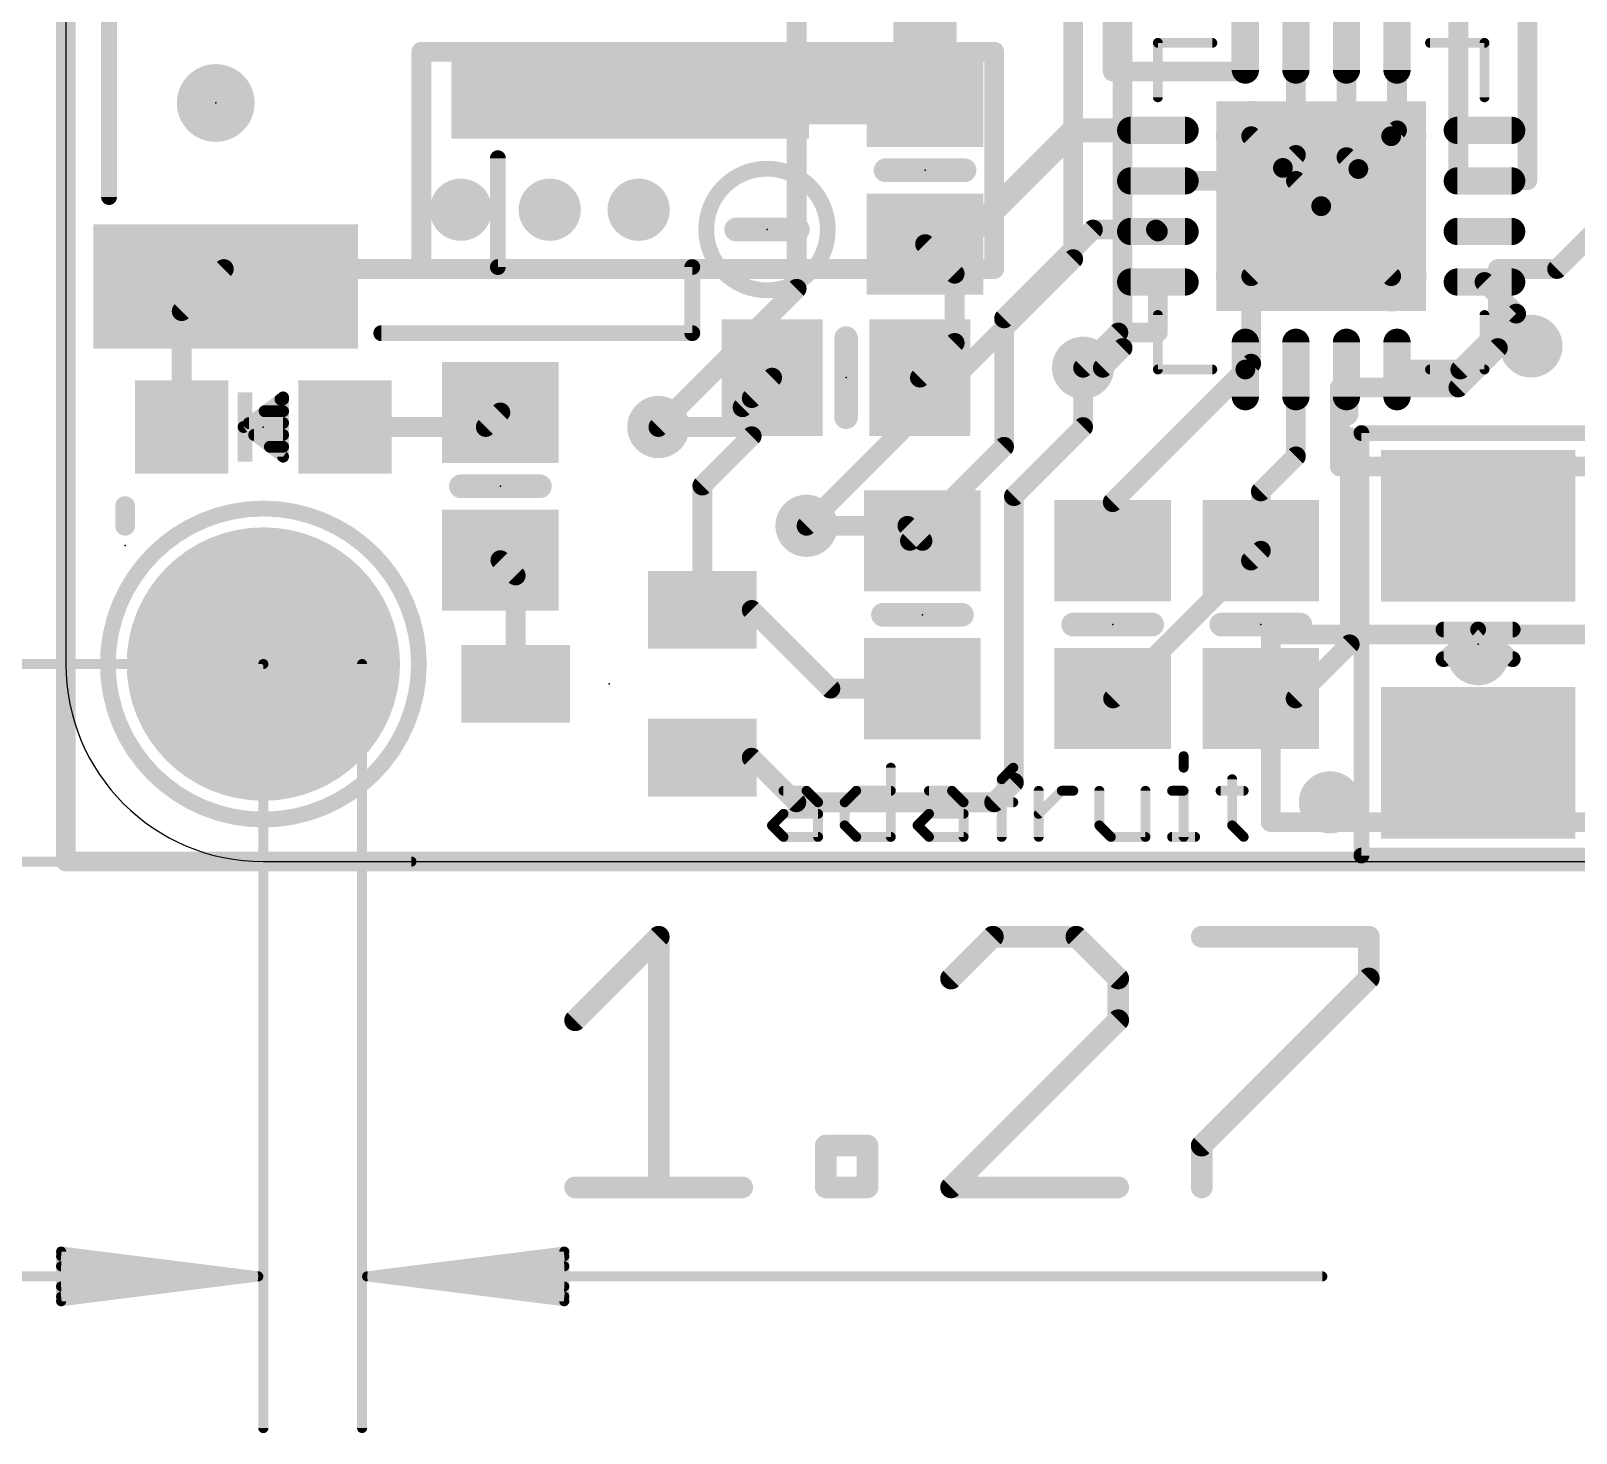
# Model space of a CAD drawing. Extents: x -12.8 to 36.1, y -7.3 to 38.5.
# Drawn here: x -0.45 to 19.42, y -7.35 to 10.68 of the extents above; entities that cross this region are included whole.
import ezdxf

# ---------------------------------------------------------------- set-up
doc = ezdxf.new("R2010")
doc.units = 0
for name, color, linetype in [('1', 12, 'CONTINUOUS'), ('16', 132, 'CONTINUOUS'), ('17', 110, 'CONTINUOUS'), ('18', 110, 'CONTINUOUS'), ('20', 53, 'CONTINUOUS'), ('21', 40, 'CONTINUOUS'), ('23', 53, 'CONTINUOUS'), ('24', 53, 'CONTINUOUS'), ('47', 253, 'CONTINUOUS')]:
    doc.layers.add(name, color=color, linetype=linetype)

# ---------------------------------------------------------------- blocks, each defined once
blk = doc.blocks.new('RECT')
blk.add_solid([(-0.5, -0.5), (0.5, -0.5), (-0.5, 0.5), (0.5, 0.5)])
blk = doc.blocks.new('PIE')
at = {"const_width": 0.5}
blk.add_lwpolyline([(0, -0.25, 1), (0, 0.25, 1), (0, -0.25)], format="xyb", dxfattribs=at)
blk = doc.blocks.new('ROUNDP')
at = {"const_width": 0.5}
blk.add_lwpolyline([(0, -0.25, 1), (0, 0.25, 1), (0, -0.25)], format="xyb", dxfattribs=at)
blk = doc.blocks.new('RECT168000X56000R100')
at = {"const_width": 0.175}
blk.add_lwpolyline([(0.4375, 0), (0.4375, 0, 0.4142), (0.35, 0.0875), (-0.35, 0.0875, 0.4142), (-0.4375, 0), (-0.4375, 0, 0.4142), (-0.35, -0.0875), (0.35, -0.0875, 0.4142)], format="xyb", close=True, dxfattribs=at)
blk.add_solid([(-0.3754, -0.0254), (0.3754, -0.0254), (-0.3754, 0.0254), (0.3754, 0.0254)])
blk = doc.blocks.new('ROUNDV')
at = {"const_width": 0.5}
blk.add_lwpolyline([(0, -0.25, 1), (0, 0.25, 1), (0, -0.25)], format="xyb", dxfattribs=at)

msp = doc.modelspace()

# ---------------------------------------------------------------- linework, layer by layer
at = {"layer": '1'}
for points, const_width in [([(15.113, 16.51), (15.113, 10.16)], 0.254), ([(18.796, 8.763), (18.796, 16.002)], 0.254), ([(17.907, 11.684), (17.907, 8.763)], 0.254), ([(13.462, 10.16), (13.462, 11.43)], 0.254), ([(11.049, 11.115), (11.049, 9.84)], 0.8128), ([(4.572, 10.414), (11.938, 10.414)], 0.254), ([(4.572, 7.62), (4.572, 10.414)], 0.254), ([(11.938, 10.414), (11.938, 7.62)], 0.254), ([(15.818, 10.528), (15.818, 9.087)], 0.254), ([(16.468, 10.528), (16.468, 9.059)], 0.254), ([(17.118, 10.528), (17.118, 9.403)], 0.254), ([(10.462, 9.888), (8.702, 9.888)], 0.8128), ([(15.113, 10.16), (13.462, 10.16)], 0.254), ([(12.959, 9.403), (11.496, 7.94)], 0.3048), ([(14.043, 9.403), (12.959, 9.403)], 0.3048), ([(15.243, 9.328), (15.651, 8.92)], 0.254), ([(16.621, 8.906), (17.043, 9.328)], 0.254), ([(17.118, 9.403), (17.043, 9.328)], 0.254), ([(15.818, 9.087), (15.651, 8.92)], 0.254), ([(16.468, 9.059), (16.621, 8.906)], 0.254), ([(15.651, 8.92), (16.143, 8.428)], 0.254), ([(16.143, 8.428), (16.621, 8.906)], 0.254), ([(14.043, 8.753), (15.818, 8.753)], 0.254), ([(15.818, 8.753), (16.143, 8.428)], 0.254), ([(17.907, 8.763), (18.796, 8.763)], 0.254), ([(15.243, 7.528), (16.143, 8.428)], 0.254), ([(16.143, 8.428), (17.043, 7.528)], 0.254), ([(12.065, 6.985), (13.208, 8.128)], 0.254), ([(13.208, 8.128), (14.018, 8.128)], 0.254), ([(14.018, 8.128), (14.043, 8.103)], 0.254), ([(19.685, 8.128), (19.177, 7.62)], 0.254), ([(11.496, 7.94), (11.049, 7.94)], 0.3048), ([(11.43, 7.559), (11.049, 7.94)], 0.254), ([(1.49, 7.078), (2.032, 7.62)], 0.254), ([(2.032, 7.62), (4.826, 7.62)], 0.254), ([(11.938, 7.62), (4.572, 7.62)], 0.254), ([(11.43, 7.559), (11.43, 6.67)], 0.254), ([(14.043, 6.804), (14.043, 7.453)], 0.254), ([(15.243, 6.403), (15.243, 7.528)], 0.254), ([(18.243, 7.453), (18.65, 7.046)], 0.254), ([(19.177, 7.62), (18.415, 7.62)], 0.254), ([(18.415, 7.62), (18.415, 6.604)], 0.254), ([(1.49, 5.588), (1.49, 7.078)], 0.254), ([(17.932, 6.328), (18.65, 7.046)], 0.254), ([(12.065, 6.985), (12.065, 5.334)], 0.254), ([(11.43, 6.67), (10.983, 6.223)], 0.254), ([(13.535, 6.804), (13.081, 6.35)], 0.254), ([(14.043, 6.804), (13.535, 6.804)], 0.254), ([(18.415, 6.604), (17.907, 6.096)], 0.254), ([(13.081, 6.35), (13.081, 5.588)], 0.254), ([(15.168, 6.328), (13.462, 4.622)], 0.254), ([(15.168, 6.328), (15.243, 6.403)], 0.254), ([(15.818, 6.328), (15.818, 5.211)], 0.254), ([(16.468, 6.328), (16.468, 5.757)], 0.3048), ([(17.118, 6.328), (17.932, 6.328)], 0.254), ([(8.702, 5.842), (9.083, 6.223)], 0.254), ([(8.82, 5.96), (9.083, 6.223)], 0.254), ([(16.383, 6.096), (16.383, 5.08)], 0.254), ([(17.907, 6.096), (16.383, 6.096)], 0.254), ([(8.702, 5.588), (8.702, 5.842)], 0.254), ([(8.82, 5.47), (8.82, 5.96)], 0.254), ([(5.4, 5.588), (5.588, 5.776)], 0.254), ([(1.49, 5.588), (1.49, 5.3)], 0.254), ([(3.59, 5.588), (5.4, 5.588)], 0.254), ([(8.702, 5.588), (7.62, 5.588)], 0.254), ([(8.82, 5.47), (8.185, 4.835)], 0.254), ([(13.081, 5.588), (12.192, 4.699)], 0.254), ([(16.51, 5.461), (16.51, 2.794)], 0.254), ([(12.065, 5.334), (10.855, 4.124)], 0.254), ([(15.818, 5.211), (15.367, 4.76)], 0.254), ([(16.383, 5.08), (19.939, 5.08)], 0.254), ([(8.185, 4.835), (8.185, 3.236)], 0.254), ([(12.192, 4.699), (12.192, 1.016)], 0.254), ([(15.367, 4.76), (15.367, 3.998)], 0.254), ([(13.462, 4.622), (13.462, 3.998)], 0.254), ([(9.525, 4.318), (10.822, 4.318)], 0.254), ([(10.822, 4.318), (11.016, 4.124)], 0.254), ([(10.855, 4.124), (11.016, 4.124)], 0.254), ([(5.588, 3.876), (5.785, 3.679)], 0.254), ([(13.467, 2.098), (15.367, 3.998)], 0.254), ([(15.367, 3.998), (15.24, 3.871)], 0.254), ([(5.785, 3.679), (5.785, 2.286)], 0.254), ([(8.82, 3.236), (8.185, 3.236)], 0.254), ([(9.832, 2.224), (8.82, 3.236)], 0.254), ([(15.494, 2.921), (15.494, 0.508)], 0.254), ([(19.939, 2.921), (15.494, 2.921)], 0.254), ([(16.51, 2.794), (15.814, 2.098)], 0.254), ([(11.016, 2.224), (9.832, 2.224)], 0.254), ([(13.462, 2.098), (13.467, 2.098)], 0.254), ([(15.814, 2.098), (15.367, 2.098)], 0.254), ([(8.82, 1.336), (8.185, 1.336)], 0.254), ([(9.394, 0.762), (8.82, 1.336)], 0.254), ([(12.192, 1.016), (11.938, 0.762)], 0.254), ([(11.938, 0.762), (9.394, 0.762)], 0.254), ([(15.494, 0.508), (20.955, 0.508)], 0.254)]:
    msp.add_lwpolyline(points, dxfattribs=dict(at, const_width=const_width))
for points, const_width in [([(4.572, 10.4775, 1), (4.572, 10.3505)], 0.127), ([(4.6355, 10.414, 1), (4.5085, 10.414)], 0.127), ([(12.0015, 10.414, 1), (11.8745, 10.414)], 0.127), ([(11.938, 10.3505, 1), (11.938, 10.4775)], 0.127), ([(15.8815, 10.528, 1), (15.7545, 10.528)], 0.127), ([(16.5315, 10.528, 1), (16.4045, 10.528)], 0.127), ([(17.1815, 10.528, 1), (17.0545, 10.528)], 0.127), ([(8.702, 10.0912, 1), (8.702, 9.6848)], 0.4064), ([(10.462, 9.6848, 1), (10.462, 10.0912)], 0.4064), ([(13.462, 10.2235, 1), (13.462, 10.0965)], 0.127), ([(13.3985, 10.16, 1), (13.5255, 10.16)], 0.127), ([(15.0495, 10.16, 1), (15.1765, 10.16)], 0.127), ([(15.113, 10.0965, 1), (15.113, 10.2235)], 0.127), ([(10.8458, 9.84, 1), (11.2522, 9.84)], 0.4064), ([(12.959, 9.4792, 1), (12.959, 9.3268)], 0.1524), ([(13.0129, 9.3491, 1), (12.9051, 9.4569)], 0.1524), ([(14.043, 9.3268, 1), (14.043, 9.4792)], 0.1524), ([(15.2879, 9.3729, 1), (15.1981, 9.2831)], 0.127), ([(16.9981, 9.3729, 1), (17.0879, 9.2831)], 0.127), ([(17.0879, 9.2831, 1), (16.9981, 9.3729)], 0.127), ([(17.0545, 9.403, 1), (17.1815, 9.403)], 0.127), ([(17.1629, 9.3581, 1), (17.0731, 9.4479)], 0.127), ([(15.7545, 9.087, 1), (15.8815, 9.087)], 0.127), ([(15.8629, 9.0421, 1), (15.7731, 9.1319)], 0.127), ([(16.5129, 9.1039, 1), (16.4231, 9.0141)], 0.127), ([(15.6959, 8.9649, 1), (15.6061, 8.8751)], 0.127), ([(15.6061, 8.9649, 1), (15.6959, 8.8751)], 0.127), ([(15.6061, 8.8751, 1), (15.6959, 8.9649)], 0.127), ([(16.4045, 9.059, 1), (16.5315, 9.059)], 0.127), ([(16.5761, 8.9509, 1), (16.6659, 8.8611)], 0.127), ([(16.6659, 8.8611, 1), (16.5761, 8.9509)], 0.127), ([(16.5761, 8.8611, 1), (16.6659, 8.9509)], 0.127), ([(14.043, 8.8165, 1), (14.043, 8.6895)], 0.127), ([(15.8629, 8.7979, 1), (15.7731, 8.7081)], 0.127), ([(15.818, 8.6895, 1), (15.818, 8.8165)], 0.127), ([(17.907, 8.8265, 1), (17.907, 8.6995)], 0.127), ([(17.8435, 8.763, 1), (17.9705, 8.763)], 0.127), ([(18.7325, 8.763, 1), (18.8595, 8.763)], 0.127), ([(18.796, 8.6995, 1), (18.796, 8.8265)], 0.127), ([(16.1879, 8.4729, 1), (16.0981, 8.3831)], 0.127), ([(16.1879, 8.3831, 1), (16.0981, 8.4729)], 0.127), ([(16.0981, 8.4729, 1), (16.1879, 8.3831)], 0.127), ([(16.0981, 8.3831, 1), (16.1879, 8.4729)], 0.127), ([(16.0981, 8.3831, 1), (16.1879, 8.4729)], 0.127), ([(13.208, 8.1915, 1), (13.208, 8.0645)], 0.127), ([(13.2529, 8.0831, 1), (13.1631, 8.1729)], 0.127), ([(14.0629, 8.1729, 1), (13.9731, 8.0831)], 0.127), ([(13.9981, 8.0581, 1), (14.0879, 8.1479)], 0.127), ([(14.018, 8.0645, 1), (14.018, 8.1915)], 0.127), ([(11.049, 8.0162, 1), (11.049, 7.8638)], 0.1524), ([(11.0939, 7.9849, 1), (11.0041, 7.8951)], 0.127), ([(11.4421, 7.9939, 1), (11.5499, 7.8861)], 0.1524), ([(11.496, 7.8638, 1), (11.496, 8.0162)], 0.1524), ([(2.032, 7.6835, 1), (2.032, 7.5565)], 0.127), ([(2.0769, 7.5751, 1), (1.9871, 7.6649)], 0.127), ([(4.572, 7.6835, 1), (4.572, 7.5565)], 0.127), ([(4.5085, 7.62, 1), (4.6355, 7.62)], 0.127), ([(4.826, 7.5565, 1), (4.826, 7.6835)], 0.127), ([(11.4935, 7.559, 1), (11.3665, 7.559)], 0.127), ([(11.3851, 7.5141, 1), (11.4749, 7.6039)], 0.127), ([(11.8745, 7.62, 1), (12.0015, 7.62)], 0.127), ([(11.938, 7.5565, 1), (11.938, 7.6835)], 0.127), ([(14.1065, 7.453, 1), (13.9795, 7.453)], 0.127), ([(15.3065, 7.528, 1), (15.1795, 7.528)], 0.127), ([(15.1981, 7.5729, 1), (15.2879, 7.4831)], 0.127), ([(16.9981, 7.4831, 1), (17.0879, 7.5729)], 0.127), ([(18.2879, 7.4979, 1), (18.1981, 7.4081)], 0.127), ([(18.415, 7.6835, 1), (18.415, 7.5565)], 0.127), ([(18.4785, 7.62, 1), (18.3515, 7.62)], 0.127), ([(19.1321, 7.6649, 1), (19.2219, 7.5751)], 0.127), ([(19.177, 7.5565, 1), (19.177, 7.6835)], 0.127), ([(1.5535, 7.078, 1), (1.4265, 7.078)], 0.127), ([(1.4451, 7.1229, 1), (1.5349, 7.0331)], 0.127), ([(18.6949, 7.0011, 1), (18.6051, 7.0909)], 0.127), ([(18.6051, 7.0011, 1), (18.6949, 7.0909)], 0.127), ([(12.1285, 6.985, 1), (12.0015, 6.985)], 0.127), ([(12.0201, 7.0299, 1), (12.1099, 6.9401)], 0.127), ([(11.4749, 6.6251, 1), (11.3851, 6.7149)], 0.127), ([(13.535, 6.8675, 1), (13.535, 6.7405)], 0.127), ([(13.5799, 6.7591, 1), (13.4901, 6.8489)], 0.127), ([(13.9795, 6.804, 1), (14.1065, 6.804)], 0.127), ([(14.043, 6.7405, 1), (14.043, 6.8675)], 0.127), ([(11.3665, 6.67, 1), (11.4935, 6.67)], 0.127), ([(18.3515, 6.604, 1), (18.4785, 6.604)], 0.127), ([(18.4599, 6.5591, 1), (18.3701, 6.6489)], 0.127), ([(13.1445, 6.35, 1), (13.0175, 6.35)], 0.127), ([(13.0361, 6.3949, 1), (13.1259, 6.3051)], 0.127), ([(15.1231, 6.3729, 1), (15.2129, 6.2831)], 0.127), ([(15.2129, 6.2831, 1), (15.1231, 6.3729)], 0.127), ([(15.1795, 6.403, 1), (15.3065, 6.403)], 0.127), ([(15.2879, 6.3581, 1), (15.1981, 6.4479)], 0.127), ([(15.8815, 6.328, 1), (15.7545, 6.328)], 0.127), ([(16.5442, 6.328, 1), (16.3918, 6.328)], 0.1524), ([(17.118, 6.3915, 1), (17.118, 6.2645)], 0.127), ([(17.8871, 6.3729, 1), (17.9769, 6.2831)], 0.127), ([(17.932, 6.2645, 1), (17.932, 6.3915)], 0.127), ([(9.1279, 6.1781, 1), (9.0381, 6.2679)], 0.127), ([(9.1279, 6.1781, 1), (9.0381, 6.2679)], 0.127), ([(10.9381, 6.2679, 1), (11.0279, 6.1781)], 0.127), ([(16.4465, 6.096, 1), (16.3195, 6.096)], 0.127), ([(16.383, 6.1595, 1), (16.383, 6.0325)], 0.127), ([(17.8621, 6.1409, 1), (17.9519, 6.0511)], 0.127), ([(17.907, 6.0325, 1), (17.907, 6.1595)], 0.127), ([(8.7655, 5.842, 1), (8.6385, 5.842)], 0.127), ([(8.8835, 5.96, 1), (8.7565, 5.96)], 0.127), ([(8.7751, 6.0049, 1), (8.8649, 5.9151)], 0.127), ([(5.6329, 5.7311, 1), (5.5431, 5.8209)], 0.127), ([(8.6571, 5.8869, 1), (8.7469, 5.7971)], 0.127), ([(16.3918, 5.757, 1), (16.5442, 5.757)], 0.1524), ([(1.5535, 5.588, 1), (1.4265, 5.588)], 0.127), ([(1.4265, 5.588, 1), (1.5535, 5.588)], 0.127), ([(3.59, 5.6515, 1), (3.59, 5.5245)], 0.127), ([(5.3551, 5.6329, 1), (5.4449, 5.5431)], 0.127), ([(5.4, 5.5245, 1), (5.4, 5.6515)], 0.127), ([(7.62, 5.6515, 1), (7.62, 5.5245)], 0.127), ([(8.6385, 5.588, 1), (8.7655, 5.588)], 0.127), ([(8.702, 5.5245, 1), (8.702, 5.6515)], 0.127), ([(8.8649, 5.4251, 1), (8.7751, 5.5149)], 0.127), ([(13.0175, 5.588, 1), (13.1445, 5.588)], 0.127), ([(13.1259, 5.5431, 1), (13.0361, 5.6329)], 0.127), ([(16.5735, 5.461, 1), (16.4465, 5.461)], 0.127), ([(8.7565, 5.47, 1), (8.8835, 5.47)], 0.127), ([(12.0015, 5.334, 1), (12.1285, 5.334)], 0.127), ([(12.1099, 5.2891, 1), (12.0201, 5.3789)], 0.127), ([(1.4265, 5.3, 1), (1.5535, 5.3)], 0.127), ([(15.7545, 5.211, 1), (15.8815, 5.211)], 0.127), ([(15.8629, 5.1661, 1), (15.7731, 5.2559)], 0.127), ([(16.383, 5.1435, 1), (16.383, 5.0165)], 0.127), ([(16.3195, 5.08, 1), (16.4465, 5.08)], 0.127), ([(8.2485, 4.835, 1), (8.1215, 4.835)], 0.127), ([(8.1401, 4.8799, 1), (8.2299, 4.7901)], 0.127), ([(12.2555, 4.699, 1), (12.1285, 4.699)], 0.127), ([(12.1471, 4.7439, 1), (12.2369, 4.6541)], 0.127), ([(15.4305, 4.76, 1), (15.3035, 4.76)], 0.127), ([(15.3221, 4.8049, 1), (15.4119, 4.7151)], 0.127), ([(13.5255, 4.622, 1), (13.3985, 4.622)], 0.127), ([(13.4171, 4.6669, 1), (13.5069, 4.5771)], 0.127), ([(9.525, 4.3815, 1), (9.525, 4.2545)], 0.127), ([(10.8669, 4.3629, 1), (10.7771, 4.2731)], 0.127), ([(10.822, 4.2545, 1), (10.822, 4.3815)], 0.127), ([(10.855, 4.1875, 1), (10.855, 4.0605)], 0.127), ([(10.8101, 4.1689, 1), (10.8999, 4.0791)], 0.127), ([(10.9711, 4.0791, 1), (11.0609, 4.1689)], 0.127), ([(11.016, 4.0605, 1), (11.016, 4.1875)], 0.127), ([(5.6329, 3.9209, 1), (5.5431, 3.8311)], 0.127), ([(13.3985, 3.998, 1), (13.5255, 3.998)], 0.127), ([(15.1951, 3.9159, 1), (15.2849, 3.8261)], 0.127), ([(15.3035, 3.998, 1), (15.4305, 3.998)], 0.127), ([(15.4119, 3.9531, 1), (15.3221, 4.0429)], 0.127), ([(15.4119, 3.9531, 1), (15.3221, 4.0429)], 0.127), ([(5.8485, 3.679, 1), (5.7215, 3.679)], 0.127), ([(5.7401, 3.6341, 1), (5.8299, 3.7239)], 0.127), ([(8.185, 3.2995, 1), (8.185, 3.1725)], 0.127), ([(8.1215, 3.236, 1), (8.2485, 3.236)], 0.127), ([(8.8649, 3.2809, 1), (8.7751, 3.1911)], 0.127), ([(8.82, 3.1725, 1), (8.82, 3.2995)], 0.127), ([(15.5575, 2.921, 1), (15.4305, 2.921)], 0.127), ([(15.494, 2.9845, 1), (15.494, 2.8575)], 0.127), ([(16.4465, 2.794, 1), (16.5735, 2.794)], 0.127), ([(16.5549, 2.7491, 1), (16.4651, 2.8389)], 0.127), ([(5.7215, 2.286, 1), (5.8485, 2.286)], 0.127), ([(9.832, 2.2875, 1), (9.832, 2.1605)], 0.127), ([(9.7871, 2.1791, 1), (9.8769, 2.2689)], 0.127), ([(11.016, 2.1605, 1), (11.016, 2.2875)], 0.127), ([(13.462, 2.1615, 1), (13.462, 2.0345)], 0.127), ([(13.4221, 2.1429, 1), (13.5119, 2.0531)], 0.127), ([(13.467, 2.0345, 1), (13.467, 2.1615)], 0.127), ([(15.367, 2.1615, 1), (15.367, 2.0345)], 0.127), ([(15.7691, 2.1429, 1), (15.8589, 2.0531)], 0.127), ([(15.814, 2.0345, 1), (15.814, 2.1615)], 0.127), ([(8.185, 1.3995, 1), (8.185, 1.2725)], 0.127), ([(8.8649, 1.3809, 1), (8.7751, 1.2911)], 0.127), ([(8.82, 1.2725, 1), (8.82, 1.3995)], 0.127), ([(12.1285, 1.016, 1), (12.2555, 1.016)], 0.127), ([(12.2369, 0.9711, 1), (12.1471, 1.0609)], 0.127), ([(9.394, 0.8255, 1), (9.394, 0.6985)], 0.127), ([(9.3491, 0.7171, 1), (9.4389, 0.8069)], 0.127), ([(11.8931, 0.8069, 1), (11.9829, 0.7171)], 0.127), ([(11.938, 0.6985, 1), (11.938, 0.8255)], 0.127), ([(15.494, 0.5715, 1), (15.494, 0.4445)], 0.127), ([(15.4305, 0.508, 1), (15.5575, 0.508)], 0.127)]:
    msp.add_lwpolyline(points, format="xyb", dxfattribs=dict(at, const_width=const_width))
at = {"layer": '16', "const_width": 0.254}
for points in [[(0, 22.098), (0, 0)], [(12.954, 19.939), (12.954, 7.747)], [(13.589, 18.415), (13.589, 6.604)], [(9.398, 7.366), (9.398, 14.732)], [(12.954, 7.747), (9.525, 4.318)], [(7.62, 5.588), (9.398, 7.366)], [(13.589, 6.604), (13.335, 6.35)], [(13.335, 6.35), (13.081, 6.35)], [(0.762, 4.572), (0.762, 4.318)], [(0, 0), (27.94, 0)]]:
    msp.add_lwpolyline(points, dxfattribs=at)
at = {"layer": '16', "const_width": 0.127}
for points in [[(12.8905, 7.747, 1), (13.0175, 7.747)], [(12.9989, 7.7021, 1), (12.9091, 7.7919)], [(9.3345, 7.366, 1), (9.4615, 7.366)], [(9.4429, 7.3211, 1), (9.3531, 7.4109)], [(13.5255, 6.604, 1), (13.6525, 6.604)], [(13.6339, 6.5591, 1), (13.5441, 6.6489)], [(13.081, 6.4135, 1), (13.081, 6.2865)], [(13.2901, 6.3949, 1), (13.3799, 6.3051)], [(13.335, 6.2865, 1), (13.335, 6.4135)], [(7.5751, 5.6329, 1), (7.6649, 5.5431)], [(0.8255, 4.572, 1), (0.6985, 4.572)], [(0.6985, 4.318, 1), (0.8255, 4.318)], [(9.4801, 4.3629, 1), (9.5699, 4.2731)], [(0, 0.0635, 1), (0, -0.0635)], [(-0.0635, 0, 1), (0.0635, 0)]]:
    msp.add_lwpolyline(points, format="xyb", dxfattribs=at)
at = {"layer": '20'}
for p, q in [((0, 19.05), (0, 2.54)), ((2.54, 0), (25.4, 0))]:
    msp.add_line(p, q, dxfattribs=at)
msp.add_arc((2.54, 2.54), 2.54, 180, 270, dxfattribs=at)
at = {"layer": '21'}
for points, const_width in [([(0.556, 8.545), (0.556, 13.045)], 0.2032), ([(14.043, 9.828), (14.043, 10.528)], 0.127), ([(14.043, 10.528), (14.743, 10.528)], 0.127), ([(18.243, 10.528), (17.543, 10.528)], 0.127), ([(18.243, 9.828), (18.243, 10.528)], 0.127), ([(5.556, 9.045), (5.556, 7.645)], 0.2032), ([(11.557, 8.89), (10.541, 8.89)], 0.3048), ([(9.4138, 8.128), (8.6201, 8.128)], 0.3048), ([(5.556, 7.645), (8.056, 7.645)], 0.2032), ([(8.056, 7.645), (8.056, 6.795)], 0.2032), ([(14.043, 6.328), (14.043, 7.028)], 0.127), ([(18.243, 6.328), (18.243, 7.028)], 0.127), ([(8.056, 6.795), (4.056, 6.795)], 0.2032), ([(10.033, 5.715), (10.033, 6.731)], 0.3048), ([(14.743, 6.328), (14.043, 6.328)], 0.127), ([(17.543, 6.328), (18.243, 6.328)], 0.127), ([(2.794, 5.969), (2.286, 5.588)], 0.1524), ([(2.7601, 5.9436), (2.794, 5.9436)], 0.1524), ([(2.794, 5.207), (2.794, 5.969)], 0.1524), ([(2.5569, 5.7912), (2.794, 5.7912)], 0.1524), ([(2.286, 5.588), (2.794, 5.207)], 0.1524), ([(2.3537, 5.6388), (2.794, 5.6388)], 0.1524), ([(16.661, 0.078), (16.661, 5.51)], 0.2032), ([(19.661, 5.51), (16.661, 5.51)], 0.2032), ([(2.4215, 5.4864), (2.794, 5.4864)], 0.1524), ([(2.6247, 5.334), (2.794, 5.334)], 0.1524), ([(6.096, 4.826), (5.08, 4.826)], 0.3048), ([(10.508, 3.174), (11.524, 3.174)], 0.3048), ([(13.97, 3.048), (12.954, 3.048)], 0.3048), ([(15.875, 3.048), (14.859, 3.048)], 0.3048), ([(18.161, 2.9845), (17.7165, 2.6035)], 0.2032), ([(17.7165, 2.9845), (18.6055, 2.9845)], 0.2032), ([(18.6055, 2.6035), (18.161, 2.9845)], 0.2032), ([(17.7165, 2.6035), (18.6055, 2.6035)], 0.2032), ([(14.3741, 1.3556), (14.3741, 1.2073)], 0.127), ([(10.6092, 1.2073), (10.6092, 0.3175)], 0.127), ([(12.0353, 1.059), (12.1836, 1.2073)], 0.127), ([(12.0353, 0.3175), (12.0353, 1.059)], 0.127), ([(14.9978, 1.059), (14.9978, 0.4658)], 0.127), ([(9.2288, 0.9107), (9.5254, 0.9107)], 0.127), ([(9.5254, 0.9107), (9.6737, 0.7624)], 0.127), ([(9.6737, 0.7624), (9.6737, 0.3175)], 0.127), ([(10.016, 0.7624), (10.1643, 0.9107)], 0.127), ([(10.016, 0.4658), (10.016, 0.7624)], 0.127), ([(10.1643, 0.9107), (10.6092, 0.9107)], 0.127), ([(11.0998, 0.9107), (11.3964, 0.9107)], 0.127), ([(11.3964, 0.9107), (11.5447, 0.7624)], 0.127), ([(11.5447, 0.7624), (11.5447, 0.3175)], 0.127), ([(11.8871, 0.7624), (12.1836, 0.7624)], 0.127), ([(12.5107, 0.3175), (12.5107, 0.9107)], 0.127), ([(12.5107, 0.6141), (12.8073, 0.9107)], 0.127), ([(12.8073, 0.9107), (12.9556, 0.9107)], 0.127), ([(13.2903, 0.9107), (13.2903, 0.4658)], 0.127), ([(13.8835, 0.3175), (13.8835, 0.9107)], 0.127), ([(14.2259, 0.9107), (14.3741, 0.9107)], 0.127), ([(14.3741, 0.9107), (14.3741, 0.3175)], 0.127), ([(14.8495, 0.9107), (15.1461, 0.9107)], 0.127), ([(9.0805, 0.4658), (9.2288, 0.6141)], 0.127), ([(9.2288, 0.6141), (9.6737, 0.6141)], 0.127), ([(10.9515, 0.4658), (11.0998, 0.6141)], 0.127), ([(11.0998, 0.6141), (11.5447, 0.6141)], 0.127), ([(9.2288, 0.3175), (9.0805, 0.4658)], 0.127), ([(10.1643, 0.3175), (10.016, 0.4658)], 0.127), ([(11.0998, 0.3175), (10.9515, 0.4658)], 0.127), ([(13.2903, 0.4658), (13.4386, 0.3175)], 0.127), ([(14.9978, 0.4658), (15.1461, 0.3175)], 0.127), ([(9.6737, 0.3175), (9.2288, 0.3175)], 0.127), ([(10.6092, 0.3175), (10.1643, 0.3175)], 0.127), ([(11.5447, 0.3175), (11.0998, 0.3175)], 0.127), ([(13.4386, 0.3175), (13.8835, 0.3175)], 0.127), ([(14.2259, 0.3175), (14.5224, 0.3175)], 0.127), ([(19.661, 0.078), (16.661, 0.078)], 0.2032)]:
    msp.add_lwpolyline(points, dxfattribs=dict(at, const_width=const_width))
for points, const_width in [([(14.043, 10.5598, 1), (14.043, 10.4962)], 0.0635), ([(14.0748, 10.528, 1), (14.0113, 10.528)], 0.0635), ([(14.743, 10.4962, 1), (14.743, 10.5598)], 0.0635), ([(17.543, 10.5598, 1), (17.543, 10.4962)], 0.0635), ([(18.2748, 10.528, 1), (18.2113, 10.528)], 0.0635), ([(18.243, 10.4962, 1), (18.243, 10.5598)], 0.0635), ([(14.0113, 9.828, 1), (14.0748, 9.828)], 0.0635), ([(18.2113, 9.828, 1), (18.2748, 9.828)], 0.0635), ([(5.6068, 9.045, 1), (5.5052, 9.045)], 0.1016), ([(9.017, 7.3463, 1), (9.017, 8.9097, 1), (9.017, 7.3463)], 0.2032), ([(10.541, 8.9662, 1), (10.541, 8.8138)], 0.1524), ([(11.557, 8.8138, 1), (11.557, 8.9662)], 0.1524), ([(0.5052, 8.545, 1), (0.6068, 8.545)], 0.1016), ([(8.6201, 8.2042, 1), (8.6201, 8.0518)], 0.1524), ([(9.4138, 8.0518, 1), (9.4138, 8.2042)], 0.1524), ([(5.556, 7.6958, 1), (5.556, 7.5942)], 0.1016), ([(5.5052, 7.645, 1), (5.6068, 7.645)], 0.1016), ([(8.1068, 7.645, 1), (8.0052, 7.645)], 0.1016), ([(8.056, 7.5942, 1), (8.056, 7.6958)], 0.1016), ([(14.0748, 7.028, 1), (14.0113, 7.028)], 0.0635), ([(18.2748, 7.028, 1), (18.2113, 7.028)], 0.0635), ([(18.843, 6.428, 1), (18.843, 6.828, 1), (18.843, 6.428)], 0.4064), ([(4.056, 6.8458, 1), (4.056, 6.7442)], 0.1016), ([(8.0052, 6.795, 1), (8.1068, 6.795)], 0.1016), ([(8.056, 6.7442, 1), (8.056, 6.8458)], 0.1016), ([(10.1092, 6.731, 1), (9.9568, 6.731)], 0.1524), ([(14.043, 6.3598, 1), (14.043, 6.2963)], 0.0635), ([(14.0113, 6.328, 1), (14.0748, 6.328)], 0.0635), ([(14.743, 6.2963, 1), (14.743, 6.3598)], 0.0635), ([(17.543, 6.3598, 1), (17.543, 6.2963)], 0.0635), ([(18.2113, 6.328, 1), (18.2748, 6.328)], 0.0635), ([(18.243, 6.2963, 1), (18.243, 6.3598)], 0.0635), ([(2.7601, 5.9817, 1), (2.7601, 5.9055)], 0.0762), ([(2.8321, 5.969, 1), (2.7559, 5.969)], 0.0762), ([(2.8169, 5.9385, 1), (2.7711, 5.9995)], 0.0762), ([(2.794, 5.9055, 1), (2.794, 5.9817)], 0.0762), ([(2.5569, 5.8293, 1), (2.5569, 5.7531)], 0.0762), ([(2.794, 5.7531, 1), (2.794, 5.8293)], 0.0762), ([(9.9568, 5.715, 1), (10.1092, 5.715)], 0.1524), ([(2.3089, 5.6185, 1), (2.2631, 5.5575)], 0.0762), ([(2.2631, 5.6185, 1), (2.3089, 5.5575)], 0.0762), ([(2.3537, 5.6769, 1), (2.3537, 5.6007)], 0.0762), ([(2.794, 5.6007, 1), (2.794, 5.6769)], 0.0762), ([(16.7118, 5.51, 1), (16.6102, 5.51)], 0.1016), ([(16.661, 5.5608, 1), (16.661, 5.4592)], 0.1016), ([(2.4215, 5.5245, 1), (2.4215, 5.4483)], 0.0762), ([(2.6247, 5.3721, 1), (2.6247, 5.2959)], 0.0762), ([(2.794, 5.4483, 1), (2.794, 5.5245)], 0.0762), ([(2.794, 5.2959, 1), (2.794, 5.3721)], 0.0762), ([(2.7559, 5.207, 1), (2.8321, 5.207)], 0.0762), ([(2.7711, 5.1765, 1), (2.8169, 5.2375)], 0.0762), ([(5.08, 4.9022, 1), (5.08, 4.7498)], 0.1524), ([(6.096, 4.7498, 1), (6.096, 4.9022)], 0.1524), ([(2.54, 0.54, 1), (2.54, 4.54, 1), (2.54, 0.54)], 0.2032), ([(10.508, 3.2502, 1), (10.508, 3.0978)], 0.1524), ([(11.524, 3.0978, 1), (11.524, 3.2502)], 0.1524), ([(12.954, 3.1242, 1), (12.954, 2.9718)], 0.1524), ([(13.97, 2.9718, 1), (13.97, 3.1242)], 0.1524), ([(14.859, 3.1242, 1), (14.859, 2.9718)], 0.1524), ([(15.875, 2.9718, 1), (15.875, 3.1242)], 0.1524), ([(17.7165, 3.0353, 1), (17.7165, 2.9337)], 0.1016), ([(18.1941, 3.0231, 1), (18.1279, 2.9459)], 0.1016), ([(18.1941, 2.9459, 1), (18.1279, 3.0231)], 0.1016), ([(18.6055, 2.9337, 1), (18.6055, 3.0353)], 0.1016), ([(17.7165, 2.6543, 1), (17.7165, 2.5527)], 0.1016), ([(17.6834, 2.6421, 1), (17.7496, 2.5649)], 0.1016), ([(18.5724, 2.5649, 1), (18.6386, 2.6421)], 0.1016), ([(18.6055, 2.5527, 1), (18.6055, 2.6543)], 0.1016), ([(14.4059, 1.3556, 1), (14.3424, 1.3556)], 0.0635), ([(10.6409, 1.2073, 1), (10.5774, 1.2073)], 0.0635), ([(12.2061, 1.1848, 1), (12.1612, 1.2297)], 0.0635), ([(14.3424, 1.2073, 1), (14.4059, 1.2073)], 0.0635), ([(12.0671, 1.059, 1), (12.0036, 1.059)], 0.0635), ([(12.0129, 1.0814, 1), (12.0578, 1.0365)], 0.0635), ([(15.0296, 1.059, 1), (14.9661, 1.059)], 0.0635), ([(9.2288, 0.9424, 1), (9.2288, 0.8789)], 0.0635), ([(9.5478, 0.9331, 1), (9.5029, 0.8882)], 0.0635), ([(9.5254, 0.8789, 1), (9.5254, 0.9424)], 0.0635), ([(9.7054, 0.7624, 1), (9.6419, 0.7624)], 0.0635), ([(9.6512, 0.7399, 1), (9.6961, 0.7848)], 0.0635), ([(10.0478, 0.7624, 1), (9.9843, 0.7624)], 0.0635), ([(9.9936, 0.7848, 1), (10.0385, 0.7399)], 0.0635), ([(10.1643, 0.9424, 1), (10.1643, 0.8789)], 0.0635), ([(10.1868, 0.8882, 1), (10.1419, 0.9331)], 0.0635), ([(10.6092, 0.8789, 1), (10.6092, 0.9424)], 0.0635), ([(11.0998, 0.9424, 1), (11.0998, 0.8789)], 0.0635), ([(11.4189, 0.9331, 1), (11.374, 0.8882)], 0.0635), ([(11.3964, 0.8789, 1), (11.3964, 0.9424)], 0.0635), ([(11.5765, 0.7624, 1), (11.513, 0.7624)], 0.0635), ([(11.5223, 0.7399, 1), (11.5672, 0.7848)], 0.0635), ([(11.8871, 0.7941, 1), (11.8871, 0.7306)], 0.0635), ([(12.1836, 0.7306, 1), (12.1836, 0.7941)], 0.0635), ([(12.5425, 0.9107, 1), (12.479, 0.9107)], 0.0635), ([(12.8073, 0.9424, 1), (12.8073, 0.8789)], 0.0635), ([(12.8298, 0.8882, 1), (12.7849, 0.9331)], 0.0635), ([(12.9556, 0.8789, 1), (12.9556, 0.9424)], 0.0635), ([(13.3221, 0.9107, 1), (13.2586, 0.9107)], 0.0635), ([(13.9153, 0.9107, 1), (13.8518, 0.9107)], 0.0635), ([(14.2259, 0.9424, 1), (14.2259, 0.8789)], 0.0635), ([(14.4059, 0.9107, 1), (14.3424, 0.9107)], 0.0635), ([(14.3741, 0.8789, 1), (14.3741, 0.9424)], 0.0635), ([(14.8495, 0.9424, 1), (14.8495, 0.8789)], 0.0635), ([(15.1461, 0.8789, 1), (15.1461, 0.9424)], 0.0635), ([(9.2288, 0.6458, 1), (9.2288, 0.5823)], 0.0635), ([(9.2512, 0.5916, 1), (9.2063, 0.6365)], 0.0635), ([(9.6737, 0.5823, 1), (9.6737, 0.6458)], 0.0635), ([(11.0998, 0.6458, 1), (11.0998, 0.5823)], 0.0635), ([(11.1223, 0.5916, 1), (11.0774, 0.6365)], 0.0635), ([(11.5447, 0.5823, 1), (11.5447, 0.6458)], 0.0635), ([(12.4883, 0.6365, 1), (12.5332, 0.5916)], 0.0635), ([(9.103, 0.4882, 1), (9.058, 0.4433)], 0.0635), ([(9.058, 0.4882, 1), (9.103, 0.4433)], 0.0635), ([(9.9843, 0.4658, 1), (10.0478, 0.4658)], 0.0635), ([(10.0385, 0.4882, 1), (9.9936, 0.4433)], 0.0635), ([(10.974, 0.4882, 1), (10.9291, 0.4433)], 0.0635), ([(10.9291, 0.4882, 1), (10.974, 0.4433)], 0.0635), ([(13.2586, 0.4658, 1), (13.3221, 0.4658)], 0.0635), ([(13.3128, 0.4882, 1), (13.2679, 0.4433)], 0.0635), ([(15.0203, 0.4882, 1), (14.9754, 0.4433)], 0.0635), ([(14.9661, 0.4658, 1), (15.0296, 0.4658)], 0.0635), ([(9.2288, 0.3493, 1), (9.2288, 0.2858)], 0.0635), ([(9.2063, 0.295, 1), (9.2512, 0.34)], 0.0635), ([(9.6419, 0.3175, 1), (9.7054, 0.3175)], 0.0635), ([(9.6737, 0.2858, 1), (9.6737, 0.3493)], 0.0635), ([(10.1643, 0.3493, 1), (10.1643, 0.2858)], 0.0635), ([(10.1419, 0.295, 1), (10.1868, 0.34)], 0.0635), ([(10.5774, 0.3175, 1), (10.6409, 0.3175)], 0.0635), ([(10.6092, 0.2858, 1), (10.6092, 0.3493)], 0.0635), ([(11.0998, 0.3493, 1), (11.0998, 0.2858)], 0.0635), ([(11.0774, 0.295, 1), (11.1223, 0.34)], 0.0635), ([(11.513, 0.3175, 1), (11.5765, 0.3175)], 0.0635), ([(11.5447, 0.2858, 1), (11.5447, 0.3493)], 0.0635), ([(12.0036, 0.3175, 1), (12.0671, 0.3175)], 0.0635), ([(12.479, 0.3175, 1), (12.5425, 0.3175)], 0.0635), ([(13.4386, 0.3493, 1), (13.4386, 0.2858)], 0.0635), ([(13.4162, 0.295, 1), (13.4611, 0.34)], 0.0635), ([(13.8518, 0.3175, 1), (13.9153, 0.3175)], 0.0635), ([(13.8835, 0.2858, 1), (13.8835, 0.3493)], 0.0635), ([(14.2259, 0.3493, 1), (14.2259, 0.2858)], 0.0635), ([(14.3424, 0.3175, 1), (14.4059, 0.3175)], 0.0635), ([(14.5224, 0.2858, 1), (14.5224, 0.3493)], 0.0635), ([(15.1237, 0.295, 1), (15.1686, 0.34)], 0.0635), ([(16.661, 0.1288, 1), (16.661, 0.0272)], 0.1016), ([(16.6102, 0.078, 1), (16.7118, 0.078)], 0.1016)]:
    msp.add_lwpolyline(points, format="xyb", dxfattribs=dict(at, const_width=const_width))
at = {"layer": '23'}
for p in [(1.928, 9.755), (11.049, 8.89), (16.143, 8.428), (9.017, 8.128), (10.033, 6.223), (2.54, 5.588), (5.588, 4.826), (11.016, 3.174), (13.462, 3.048), (15.367, 3.048), (18.161, 2.794), (2.54, 2.54), (6.985, 2.286)]:
    msp.add_point(p, dxfattribs=at)
at = {"layer": '24'}
msp.add_point((0.762, 4.064), dxfattribs=at)
at = {"layer": '47'}
for points, const_width in [([(2.54, 2.54), (-4.236, 2.54)], 0.13), ([(2.54, 2.54), (2.54, -7.284)], 0.13), ([(3.81, 2.54), (3.81, -7.284)], 0.13), ([(4.445, 0), (-10.205, 0)], 0.13), ([(6.5497, -2.0404), (7.6242, -0.9659)], 0.2794), ([(7.6242, -0.9659), (7.6242, -4.1893)], 0.2794), ([(11.9211, -0.9659), (11.3838, -1.5032)], 0.2794), ([(12.9955, -0.9659), (11.9211, -0.9659)], 0.2794), ([(13.5327, -1.5032), (12.9955, -0.9659)], 0.2794), ([(14.6066, -0.9659), (16.7555, -0.9659)], 0.2794), ([(16.7555, -0.9659), (16.7555, -1.5032)], 0.2794), ([(13.5327, -2.0404), (13.5327, -1.5032)], 0.2794), ([(16.7555, -1.5032), (14.6066, -3.6521)], 0.2794), ([(11.3838, -4.1893), (13.5327, -2.0404)], 0.2794), ([(9.7725, -4.1893), (9.7725, -3.6521)], 0.2794), ([(9.7725, -3.6521), (10.3097, -3.6521)], 0.2794), ([(10.3097, -3.6521), (10.3097, -4.1893)], 0.2794), ([(14.6066, -3.6521), (14.6066, -4.1893)], 0.2794), ([(6.5497, -4.1893), (8.6986, -4.1893)], 0.2794), ([(10.3097, -4.1893), (9.7725, -4.1893)], 0.2794), ([(13.5327, -4.1893), (11.3838, -4.1893)], 0.2794), ([(2.475, -5.334), (-0.06, -5.0148)], 0.13), ([(-0.06, -5.0148), (-0.06, -5.6532)], 0.13), ([(3.875, -5.334), (6.41, -5.0148)], 0.13), ([(6.41, -5.0148), (6.41, -5.6532)], 0.13), ([(2.475, -5.334), (-0.06, -5.074)], 0.13), ([(2.475, -5.334), (-0.06, -5.204)], 0.13), ([(3.875, -5.334), (6.41, -5.074)], 0.13), ([(3.875, -5.334), (6.41, -5.204)], 0.13), ([(2.475, -5.334), (-2.66, -5.334)], 0.13), ([(-0.06, -5.6532), (2.475, -5.334)], 0.13), ([(-0.06, -5.464), (2.475, -5.334)], 0.13), ([(-0.06, -5.594), (2.475, -5.334)], 0.13), ([(3.875, -5.334), (16.1571, -5.334)], 0.13), ([(6.41, -5.6532), (3.875, -5.334)], 0.13), ([(6.41, -5.464), (3.875, -5.334)], 0.13), ([(6.41, -5.594), (3.875, -5.334)], 0.13)]:
    msp.add_lwpolyline(points, dxfattribs=dict(at, const_width=const_width))
for points, const_width in [([(2.5725, 2.54, 1), (2.5075, 2.54)], 0.065), ([(2.54, 2.5075, 1), (2.54, 2.5725)], 0.065), ([(3.8425, 2.54, 1), (3.7775, 2.54)], 0.065), ([(4.445, -0.0325, 1), (4.445, 0.0325)], 0.065), ([(7.694, -0.9659, 1), (7.5543, -0.9659)], 0.1397), ([(7.6735, -1.0153, 1), (7.5748, -0.9166)], 0.1397), ([(11.9211, -0.8961, 1), (11.9211, -1.0358)], 0.1397), ([(11.9704, -1.0153, 1), (11.8717, -0.9166)], 0.1397), ([(13.0449, -0.9166, 1), (12.9461, -1.0153)], 0.1397), ([(12.9955, -1.0358, 1), (12.9955, -0.8961)], 0.1397), ([(14.6066, -0.8961, 1), (14.6066, -1.0358)], 0.1397), ([(16.8253, -0.9659, 1), (16.6856, -0.9659)], 0.1397), ([(16.7555, -1.0358, 1), (16.7555, -0.8961)], 0.1397), ([(11.3344, -1.4538, 1), (11.4332, -1.5526)], 0.1397), ([(13.6026, -1.5032, 1), (13.4629, -1.5032)], 0.1397), ([(13.4833, -1.5526, 1), (13.5821, -1.4538)], 0.1397), ([(16.8049, -1.5526, 1), (16.7061, -1.4538)], 0.1397), ([(16.6856, -1.5032, 1), (16.8253, -1.5032)], 0.1397), ([(6.5003, -1.991, 1), (6.5991, -2.0898)], 0.1397), ([(13.4629, -2.0404, 1), (13.6026, -2.0404)], 0.1397), ([(13.5821, -2.0898, 1), (13.4833, -1.991)], 0.1397), ([(9.8423, -3.6521, 1), (9.7026, -3.6521)], 0.1397), ([(9.7725, -3.5822, 1), (9.7725, -3.7219)], 0.1397), ([(10.3795, -3.6521, 1), (10.2398, -3.6521)], 0.1397), ([(10.3097, -3.7219, 1), (10.3097, -3.5822)], 0.1397), ([(14.6764, -3.6521, 1), (14.5367, -3.6521)], 0.1397), ([(14.5572, -3.6027, 1), (14.656, -3.7015)], 0.1397), ([(6.5497, -4.1195, 1), (6.5497, -4.2591)], 0.1397), ([(7.5543, -4.1893, 1), (7.694, -4.1893)], 0.1397), ([(8.6986, -4.2591, 1), (8.6986, -4.1195)], 0.1397), ([(9.7026, -4.1893, 1), (9.8423, -4.1893)], 0.1397), ([(9.7725, -4.1195, 1), (9.7725, -4.2591)], 0.1397), ([(10.2398, -4.1893, 1), (10.3795, -4.1893)], 0.1397), ([(10.3097, -4.2591, 1), (10.3097, -4.1195)], 0.1397), ([(11.3838, -4.1195, 1), (11.3838, -4.2591)], 0.1397), ([(11.3344, -4.1399, 1), (11.4332, -4.2387)], 0.1397), ([(13.5327, -4.2591, 1), (13.5327, -4.1195)], 0.1397), ([(14.5367, -4.1893, 1), (14.6764, -4.1893)], 0.1397), ([(-0.0559, -4.9825, 1), (-0.0641, -5.047)], 0.065), ([(-0.0275, -5.0148, 1), (-0.0925, -5.0148)], 0.065), ([(6.4425, -5.0148, 1), (6.3775, -5.0148)], 0.065), ([(6.4141, -5.047, 1), (6.4059, -4.9825)], 0.065), ([(-0.0567, -5.0417, 1), (-0.0633, -5.1063)], 0.065), ([(-0.0583, -5.1715, 1), (-0.0617, -5.2365)], 0.065), ([(6.4133, -5.1063, 1), (6.4067, -5.0417)], 0.065), ([(6.4117, -5.2365, 1), (6.4083, -5.1715)], 0.065), ([(2.4791, -5.3662, 1), (2.4709, -5.3018)], 0.065), ([(2.4709, -5.3662, 1), (2.4791, -5.3018)], 0.065), ([(2.4783, -5.3663, 1), (2.4717, -5.3017)], 0.065), ([(2.4717, -5.3663, 1), (2.4783, -5.3017)], 0.065), ([(2.4733, -5.3665, 1), (2.4767, -5.3015)], 0.065), ([(2.4767, -5.3665, 1), (2.4733, -5.3015)], 0.065), ([(2.475, -5.3665, 1), (2.475, -5.3015)], 0.065), ([(3.875, -5.3015, 1), (3.875, -5.3665)], 0.065), ([(3.8791, -5.3018, 1), (3.8709, -5.3662)], 0.065), ([(3.8733, -5.3015, 1), (3.8767, -5.3665)], 0.065), ([(3.8767, -5.3015, 1), (3.8733, -5.3665)], 0.065), ([(3.8783, -5.3017, 1), (3.8717, -5.3663)], 0.065), ([(3.8717, -5.3017, 1), (3.8783, -5.3663)], 0.065), ([(3.8709, -5.3018, 1), (3.8791, -5.3662)], 0.065), ([(16.1571, -5.3665, 1), (16.1571, -5.3015)], 0.065), ([(-0.0617, -5.4315, 1), (-0.0583, -5.4965)], 0.065), ([(-0.0633, -5.5617, 1), (-0.0567, -5.6263)], 0.065), ([(6.4067, -5.6263, 1), (6.4133, -5.5617)], 0.065), ([(6.4083, -5.4965, 1), (6.4117, -5.4315)], 0.065), ([(-0.0641, -5.621, 1), (-0.0559, -5.6855)], 0.065), ([(-0.0925, -5.6532, 1), (-0.0275, -5.6532)], 0.065), ([(6.3775, -5.6532, 1), (6.4425, -5.6532)], 0.065), ([(6.4059, -5.6855, 1), (6.4141, -5.621)], 0.065), ([(2.5075, -7.284, 1), (2.5725, -7.284)], 0.065), ([(3.7775, -7.284, 1), (3.8425, -7.284)], 0.065)]:
    msp.add_lwpolyline(points, format="xyb", dxfattribs=dict(at, const_width=const_width))

# ---------------------------------------------------------------- block references
at = {"layer": '1'}
for p, rotation in [((15.168, 10.528), 270), ((15.818, 10.528), 270), ((16.468, 10.528), 270), ((17.118, 10.528), 270), ((18.243, 9.403), 180), ((18.243, 8.753), 180), ((18.243, 8.103), 180), ((18.243, 7.453), 180), ((15.168, 6.328), 90), ((15.818, 6.328), 90), ((16.468, 6.328), 90), ((17.118, 6.328), 90)]:
    msp.add_blockref('RECT168000X56000R100', p, dxfattribs=dict(at, rotation=rotation))
for p, xscale, yscale, rotation in [((11.049, 9.84), 1.3, 1.5, 270), ((16.143, 8.428), 2.7, 2.7, 180), ((11.049, 7.94), 1.3, 1.5, 270), ((2.056, 7.395), 3.4, 1.6, 180), ((9.083, 6.223), 1.3, 1.5, 180), ((10.983, 6.223), 1.3, 1.5, 180), ((5.588, 5.776), 1.3, 1.5, 270), ((1.49, 5.588), 1.2, 1.2, 90), ((3.59, 5.588), 1.2, 1.2, 90), ((18.161, 4.319), 1.95, 2.5, 90), ((11.016, 4.124), 1.3, 1.5, 90), ((13.462, 3.998), 1.3, 1.5, 270), ((15.367, 3.998), 1.3, 1.5, 270), ((5.588, 3.876), 1.3, 1.5, 270), ((11.016, 2.224), 1.3, 1.5, 90), ((13.462, 2.098), 1.3, 1.5, 270), ((15.367, 2.098), 1.3, 1.5, 270), ((18.161, 1.269), 1.95, 2.5, 90)]:
    msp.add_blockref('RECT', p, dxfattribs=dict(at, xscale=xscale, yscale=yscale, rotation=rotation))
for name, p in [('PIE', (1.928, 9.755)), ('RECT168000X56000R100', (14.043, 9.403)), ('RECT168000X56000R100', (14.043, 8.753)), ('RECT168000X56000R100', (14.043, 8.103)), ('RECT168000X56000R100', (14.043, 7.453))]:
    msp.add_blockref(name, p, dxfattribs=at)
at = {"layer": '1', "rotation": 90}
for p, yscale in [((7.256, 9.795), 4.6), ((8.185, 3.236), 1.4), ((5.785, 2.286), 1.4), ((8.185, 1.336), 1.4)]:
    msp.add_blockref('RECT', p, dxfattribs=dict(at, yscale=yscale))
at = {"layer": '17', "xscale": 0.908, "yscale": 0.908, "rotation": 180}
for p in [(15.243, 9.328), (15.243, 9.328), (17.043, 9.328), (17.043, 9.328), (16.143, 8.428), (16.143, 8.428), (15.243, 7.528), (15.243, 7.528), (17.043, 7.528), (17.043, 7.528)]:
    msp.add_blockref('ROUNDP', p, dxfattribs=at)
at = {"layer": '17', "xscale": 3.516, "yscale": 3.516}
msp.add_blockref('ROUNDP', (2.54, 2.54), dxfattribs=at)
msp.add_blockref('ROUNDP', (2.54, 2.54), dxfattribs=at)
at = {"layer": '18', "xscale": 0.8001, "yscale": 0.8001}
for p in [(5.08, 8.382), (5.08, 8.382), (6.223, 8.382), (6.223, 8.382), (7.366, 8.382), (7.366, 8.382), (13.081, 6.35), (13.081, 6.35), (7.62, 5.588), (7.62, 5.588), (9.525, 4.318), (9.525, 4.318), (18.161, 2.667), (18.161, 2.667), (16.256, 0.762), (16.256, 0.762)]:
    msp.add_blockref('ROUNDV', p, dxfattribs=at)
at = {"layer": '21', "xscale": 0.889, "yscale": 0.1905, "rotation": 90}
msp.add_blockref('RECT', (2.3043, 5.588), dxfattribs=at)

doc.saveas('drawing.dxf')
